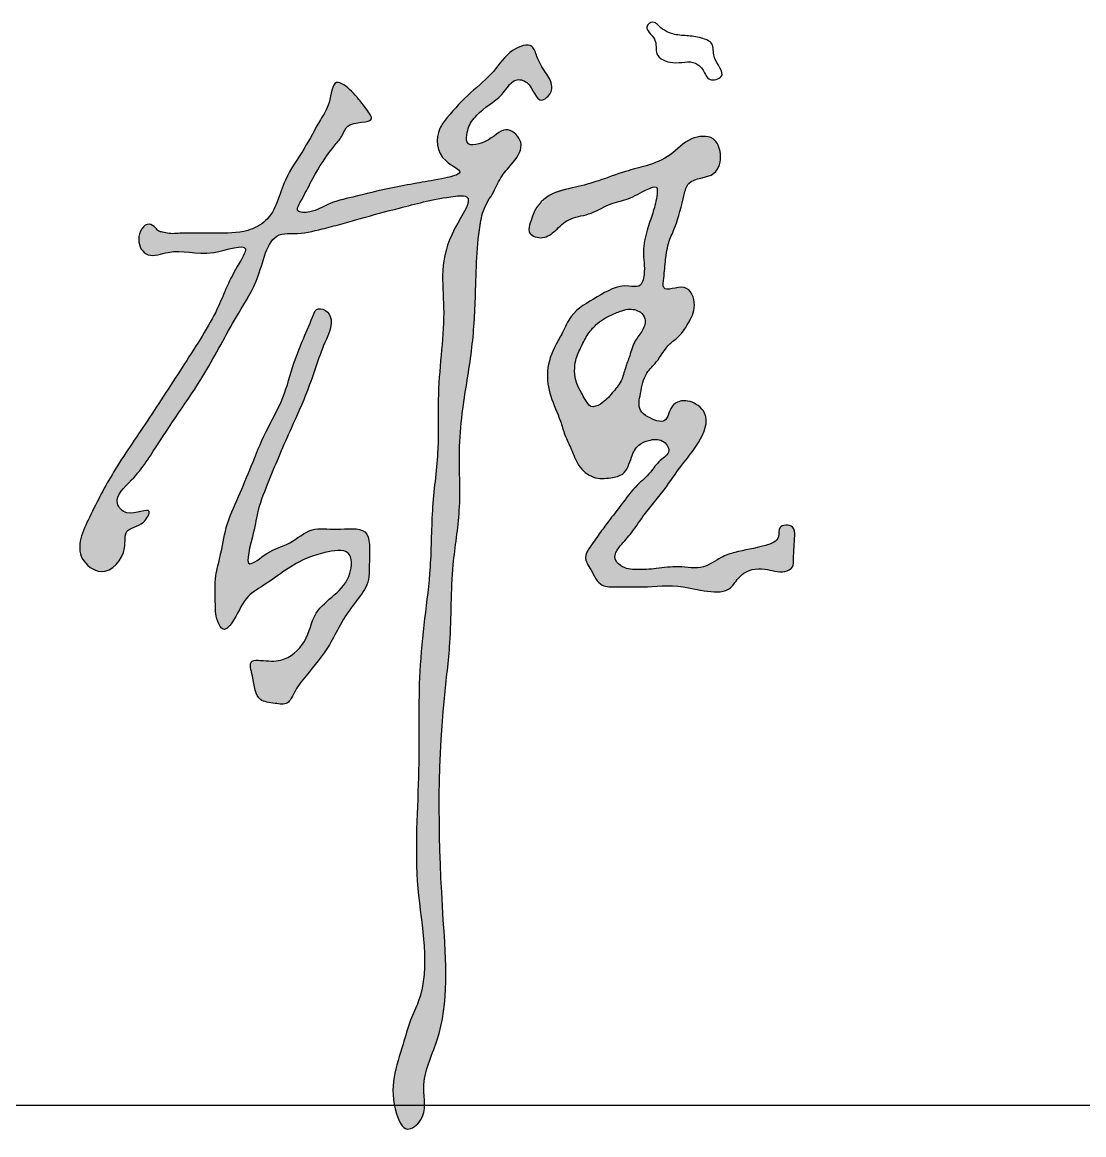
# Model space of a CAD drawing. Extents: x 174641 to 414490, y 73126 to 493158.
# Drawn here: x 256288 to 256998, y 274116 to 274860 of the extents above; entities that cross this region are included whole.
import ezdxf

# ---------------------------------------------------------------- set-up
doc = ezdxf.new("R2010")
doc.units = 0
doc.header["$LTSCALE"] = 1000
doc.header["$MEASUREMENT"] = 0
doc.layers.add('文字和字符', color=7, linetype='Continuous')

msp = doc.modelspace()

# ---------------------------------------------------------------- hatches: boundary and pattern name
at = {"layer": '文字和字符'}
h = msp.add_hatch(color=6, dxfattribs=at)
edge = h.paths.add_edge_path()
edge.add_spline(control_points=[(256396.23, 274719.11), (256396.47, 274719.11), (256420.97, 274719.22), (256436.33, 274718.76), (256457.68, 274729.2), (256461.72, 274754.15), (256477.02, 274774.33), (256486.04, 274792.81), (256494.68, 274805.1), (256495.75, 274824.69), (256510.7, 274812.54), (256515.6, 274805.65), (256526.9, 274791.24), (256505.86, 274794.89), (256502.81, 274783.95), (256493.48, 274773.6), (256483.65, 274758.25), (256477.48, 274745.18), (256469.92, 274732.41), (256483.83, 274732.85), (256493.24, 274739.52), (256512.57, 274743.85), (256531.61, 274748.83), (256552.56, 274752.44), (256565.18, 274754.75), (256587.03, 274759.03), (256565.11, 274768.58), (256564.35, 274785.82), (256575.36, 274800.2), (256587.36, 274812.77), (256604.26, 274826.29), (256612.34, 274840.74), (256629.52, 274847.3), (256632.78, 274834.97), (256637.61, 274827.19), (256643.77, 274818.33), (256641.13, 274810.78), (256632, 274804.89), (256629.54, 274820.32), (256616.55, 274822.91), (256609.12, 274809.44), (256596.58, 274803.09), (256587.84, 274793.14), (256585.63, 274786.26), (256584.35, 274775.5), (256602.17, 274780.51), (256611.79, 274792.3), (256625.38, 274779.04), (256617.29, 274766.47), (256608.5, 274757.74), (256603.49, 274745.73), (256596.92, 274736.59), (256591.99, 274713.36), (256591.94, 274681.91), (256589.58, 274639.79), (256583.11, 274606.34), (256579.7, 274570.7), (256582.41, 274535.69), (256574.62, 274492.26), (256575.74, 274450.16), (256565.47, 274371.36), (256567.19, 274283.29), (256575.12, 274193.75), (256553.33, 274151.99), (256560.22, 274128.99), (256544.38, 274116.37), (256531.49, 274144.44), (256540.51, 274167.13), (256547.22, 274192.03), (256562.85, 274224.08), (256548.36, 274283.1), (256554.81, 274355.61), (256552.62, 274416.11), (256557.21, 274461.19), (256562.09, 274497.72), (256561.68, 274535.73), (256567.44, 274574.26), (256565.23, 274618.39), (256573.44, 274669.76), (256565.09, 274707.55), (256592.96, 274745.61), (256564.08, 274742.2), (256543.7, 274736.54), (256518.43, 274730.1), (256501.46, 274724.98), (256486.85, 274721.36), (256474.02, 274718.2), (256452.9, 274719.85), (256448.23, 274688.89), (256430.1, 274662.09), (256410.16, 274622.21), (256383.29, 274585.69), (256366.27, 274557.24), (256348, 274541.53), (256358.98, 274528.15), (256377.22, 274538.01), (256368.91, 274522.57), (256355.82, 274522.22), (256359.1, 274504.04), (256343.62, 274487.44), (256321.64, 274504.24), (256334.73, 274532.49), (256349.65, 274561.12), (256373.36, 274594.85), (256395.91, 274630.54), (256419.24, 274665.74), (256426.84, 274689.27), (256443.71, 274714.75), (256409.06, 274701.31), (256392.64, 274710.12), (256372.16, 274701.32), (256363.27, 274714.38), (256370.86, 274727.6), (256377.41, 274723.19), (256379.4, 274720.1), (256383.06, 274719.78), (256387.57, 274718.07), (256396.12, 274719.11), (256396.23, 274719.11)], knot_values=[0, 0, 0, 0, 30.010681, 59.710914, 78.593199, 120.407305, 154.524141, 185.004149, 203.061643, 222.774317, 238.80713, 258.455944, 270.333782, 293.330836, 302.766156, 314.154011, 351.592667, 373.783884, 384.727657, 395.744414, 413.857163, 437.957453, 474.261753, 498.637383, 521.996218, 540.039757, 556.440551, 586.981856, 599.46137, 631.292047, 659.861277, 686.798362, 704.454635, 714.77327, 731.806988, 745.746399, 755.60273, 762.331918, 783.607358, 794.2488, 808.935268, 839.224822, 854.000646, 861.29652, 870.524529, 890.282084, 910.927322, 927.245681, 946.958313, 963.356978, 980.390735, 1000.003082, 1009.515457, 1078.314372, 1130.678307, 1184.843128, 1219.935368, 1279.461792, 1329.992924, 1402.614913, 1454.086505, 1659.988392, 1772.185683, 1817.246483, 1847.677046, 1862.240127, 1879.608782, 1944.488332, 1967.79145, 1986.349178, 2091.415626, 2201.453187, 2292.790848, 2342.000053, 2390.03078, 2446.006624, 2499.916829, 2551.206876, 2630.928051, 2705.368541, 2736.511304, 2751.139397, 2799.882761, 2838.437816, 2856.100871, 2874.060326, 2900.839764, 2911.90203, 2956.44123, 2995.684828, 3055.617738, 3138.927419, 3179.415616, 3204.798199, 3217.112426, 3237.828089, 3249.032304, 3266.585733, 3281.97368, 3312.759311, 3333.895438, 3372.534497, 3420.293911, 3476.863372, 3540.284988, 3599.822241, 3643.146119, 3661.15915, 3690.737213, 3733.200125, 3751.837118, 3768.448916, 3785.656639, 3792.541545, 3796.752385, 3800.355287, 3806.580356, 3819.839144, 3819.839144, 3819.839144, 3819.839144], degree=3, periodic=0)
h = msp.add_hatch(color=6, dxfattribs=at)
edge = h.paths.add_edge_path()
edge.add_spline(control_points=[(256629.58, 274730.5), (256629.64, 274730.69), (256640.96, 274748.92), (256657.42, 274748.72), (256674.78, 274754.29), (256690.07, 274760.26), (256706.63, 274763.97), (256722.52, 274770.31), (256733.18, 274783.33), (256751.01, 274785.08), (256756.76, 274771.38), (256752.55, 274754.82), (256734.02, 274756.79), (256729.52, 274739.59), (256726.76, 274726.82), (256720.19, 274713.1), (256718.22, 274701.08), (256717.78, 274691.76), (256715.55, 274678.18), (256733.47, 274687.49), (256739.86, 274670.13), (256733.95, 274659.06), (256728.22, 274650.08), (256718.79, 274643.84), (256714.01, 274633.92), (256704.11, 274624.79), (256702.02, 274613.29), (256699.56, 274601.14), (256707.66, 274595.27), (256719.75, 274590.26), (256720.95, 274603.39), (256730.35, 274608.42), (256739.32, 274605.38), (256748.44, 274595.56), (256741.27, 274578.09), (256728.78, 274564.08), (256717.37, 274546.39), (256704.73, 274532.19), (256695.7, 274518.13), (256688.23, 274510.57), (256682.99, 274502.24), (256689.36, 274494.81), (256699.92, 274493.74), (256712.89, 274494.81), (256727.54, 274497.01), (256743.31, 274493.61), (256754.31, 274502.24), (256768.45, 274507.11), (256780.9, 274508.37), (256795.59, 274513.77), (256792.9, 274524.2), (256804.62, 274524.49), (256804.92, 274516.07), (256804.36, 274509.14), (256803.95, 274502.34), (256804.11, 274495.3), (256795.51, 274491.1), (256786.63, 274495.05), (256775.05, 274494.74), (256767.33, 274489.8), (256758.74, 274474.65), (256730.68, 274485.4), (256706.35, 274482.1), (256688.68, 274482.82), (256674.01, 274482.22), (256669.47, 274493.14), (256662.96, 274502.65), (256669.87, 274511.75), (256675.29, 274519.76), (256682.02, 274528.57), (256689.8, 274538.77), (256698.04, 274549.83), (256708.43, 274558.44), (256713.62, 274566.98), (256723.23, 274572.68), (256716.39, 274582.1), (256707.77, 274581), (256699.46, 274577.7), (256694.99, 274568.63), (256692.3, 274557.53), (256680.77, 274555.12), (256669.59, 274554.47), (256659.49, 274563.24), (256655.85, 274574.41), (256650.96, 274583.89), (256647.71, 274596.16), (256641.03, 274609.43), (256638.13, 274627.46), (256643.31, 274641.99), (256650.27, 274653.21), (256655.78, 274667.09), (256673.19, 274676.23), (256687.78, 274685.7), (256702.12, 274682.01), (256705.35, 274694.55), (256702.53, 274706.29), (256705.72, 274720.29), (256710.08, 274732.67), (256712.34, 274740.74), (256713.62, 274751.6), (256702.59, 274746.79), (256694.68, 274741.68), (256679.8, 274738.81), (256668.08, 274730.85), (256653.7, 274729.8), (256645.42, 274720.88), (256637.43, 274714.9), (256623.71, 274716.93), (256629.54, 274730.38), (256629.58, 274730.5)], knot_values=[0, 0, 0, 0, 24.512001, 49.882294, 72.277412, 98.738469, 118.409447, 143.109669, 167.776883, 187.618262, 203.042037, 222.126752, 247.275306, 258.48372, 289.86628, 303.795246, 321.379231, 338.707377, 347.328395, 366.307106, 385.237264, 403.506228, 418.562709, 428.786369, 449.648574, 463.118664, 483.023077, 498.54091, 507.708607, 523.614939, 538.272825, 548.331434, 564.446663, 573.613544, 601.356343, 627.727416, 655.753502, 687.468657, 707.386499, 724.030195, 733.822997, 742.988374, 758.369859, 776.521682, 797.368312, 820.285411, 838.875384, 852.53501, 881.495768, 896.424896, 904.484831, 916.221913, 924.49056, 934.624145, 946.353648, 953.359124, 961.492881, 980.267656, 992.004738, 1008.557493, 1015.80342, 1061.650078, 1099.490071, 1123.473109, 1136.892554, 1154.792681, 1167.453766, 1180.555905, 1196.223819, 1209.542153, 1226.270416, 1249.735518, 1266.970627, 1281.05191, 1293.130439, 1303.91699, 1316.71909, 1326.731209, 1339.888064, 1357.279911, 1369.076666, 1385.0742, 1402.881823, 1419.32573, 1433.82478, 1447.087554, 1471.921893, 1495.500471, 1520.791964, 1533.894554, 1550.83807, 1581.024251, 1611.984954, 1621.45011, 1633.096343, 1654.387173, 1674.742462, 1691.115782, 1707.380906, 1715.678547, 1723.570803, 1743.940975, 1761.902668, 1783.344225, 1802.439161, 1818.418402, 1831.919163, 1844.453477, 1860.498716, 1860.498716, 1860.498716, 1860.498716], degree=3, periodic=0)
edge = h.paths.add_edge_path(flags=16)
edge.add_spline(control_points=[(256683.97, 274665.15), (256683.84, 274665.1), (256672.17, 274659.38), (256666.68, 274652.04), (256662.01, 274643.18), (256658.24, 274635.12), (256657.35, 274626.48), (256658.7, 274618.97), (256661.87, 274612.71), (256664.9, 274607.8), (256668.17, 274601.66), (256677.08, 274605.21), (256682.47, 274612.02), (256689.41, 274619.66), (256691.3, 274628.89), (256694.95, 274637.57), (256697.13, 274647.01), (256703.46, 274653.53), (256705.84, 274661.26), (256701.26, 274667.58), (256693.76, 274668.67), (256689.07, 274667.28), (256684.01, 274665.17), (256683.97, 274665.15)], knot_values=[0, 0, 0, 0, 17.49913, 30.768414, 43.809406, 57.820521, 67.761158, 79.395962, 89.172864, 96.402516, 104.532234, 113.624822, 128.719094, 142.570854, 155.091253, 167.081152, 182.063386, 194.044375, 204.792336, 212.007375, 223.839632, 231.821798, 237.531752, 237.531752, 237.531752, 237.531752], degree=3, periodic=0)
h = msp.add_hatch(color=6, dxfattribs=at)
edge = h.paths.add_edge_path()
edge.add_spline(control_points=[(256484.29, 274667.06), (256484.22, 274666.89), (256475.86, 274647.29), (256469.48, 274632.01), (256463.52, 274607.93), (256450.87, 274586.76), (256441.94, 274564.09), (256433.11, 274542.87), (256424.08, 274523.37), (256421.63, 274505.01), (256416.87, 274488.87), (256417.72, 274473.7), (256417.36, 274462.32), (256423.13, 274451.13), (256433.08, 274464.28), (256436.7, 274476.06), (256452, 274484.62), (256464.1, 274494), (256477.7, 274501.94), (256490.96, 274505.8), (256509.07, 274509.31), (256508.78, 274481.04), (256483.27, 274471.67), (256479.6, 274445.25), (256463.45, 274431.94), (256451.15, 274433.27), (256439.19, 274433.91), (256443.81, 274419.75), (256444, 274406.31), (256456.73, 274404.95), (256466.38, 274403.26), (256470.78, 274413.99), (256480.3, 274426.03), (256492.62, 274440.33), (256501.13, 274458.27), (256509.83, 274471.13), (256520.77, 274484.08), (256520.07, 274500.17), (256522.13, 274524.2), (256498.62, 274519.87), (256481.53, 274523.23), (256467.41, 274510.47), (256453.77, 274507.64), (256435.15, 274491.09), (256443.64, 274519.19), (256445.77, 274535), (256455.52, 274559.42), (256466.52, 274585.33), (256480.73, 274615.86), (256487.7, 274640.66), (256497.2, 274659.54), (256491.2, 274669.91), (256484.31, 274667.12), (256484.29, 274667.06)], knot_values=[0, 0, 0, 0, 24.542793, 52.435959, 85.650583, 121.512598, 155.916917, 186.540407, 217.474406, 244.606868, 263.102829, 287.388558, 305.597528, 314.527085, 327.332873, 353.193682, 372.630675, 395.352625, 418.617204, 435.772151, 457.249665, 475.959444, 524.49024, 552.742939, 580.507685, 599.437854, 607.362997, 621.159879, 644.090151, 657.95728, 669.398503, 679.892715, 700.008206, 736.031643, 756.664286, 782.242284, 801.590045, 823.390719, 851.090423, 877.54929, 900.135028, 924.011869, 947.574779, 965.855715, 994.232281, 1016.328926, 1045.309406, 1098.032674, 1136.336698, 1183.774373, 1208.195694, 1217.866995, 1225.149506, 1225.149506, 1225.149506, 1225.149506], degree=3, periodic=0)

# ---------------------------------------------------------------- linework, layer by layer
msp.add_line((249757.76, 274136.04), (257757.76, 274136.04))
at = {"layer": '文字和字符', "color": 6}
for points, start_tangent, end_tangent in [([(256713.07, 274858.46), (256723.23, 274852.21), (256732.61, 274851.04), (256742.38, 274849.48), (256749.42, 274845.57), (256750.98, 274836.98), (256755.67, 274823.7), (256748.24, 274821.74), (256743.55, 274827.99), (256738.47, 274832.68), (256723.23, 274833.07), (256712.67, 274838.93), (256711.11, 274848.7), (256706.03, 274857.29), (256709.94, 274860.02), (256713.07, 274858.46)], (0.676765, -0.736199), (0.676765, -0.736199)), ([(256396.23, 274719.11), (256417.86, 274719.11), (256439.18, 274720.9), (256451.13, 274727.42), (256464.38, 274754.48), (256476.92, 274775.63), (256487.73, 274794.75), (256493.55, 274806.39), (256498.54, 274819.69), (256508.52, 274813.87), (256517.67, 274803.06), (256521.83, 274795.58), (256506.03, 274790.6), (256502.56, 274784.75), (256497.71, 274778.13), (256482.74, 274755.68), (256475.25, 274741.55), (256472.76, 274734.07), (256480.65, 274733.25), (256492.72, 274738.23), (256509.36, 274743.21), (256534.83, 274749.19), (256552.1, 274752.39), (256568.65, 274755.45), (256580.89, 274759.84), (256571.74, 274767.32), (256567.58, 274788.93), (256572.57, 274796.41), (256588.38, 274813.04), (256603.35, 274827.17), (256616.66, 274841.3), (256629.14, 274843.8), (256632.46, 274837.15), (256638.29, 274826.34), (256642.45, 274817.2), (256639.95, 274810.55), (256635.79, 274808.05), (256625.81, 274819.69), (256618.32, 274821.35), (256610.84, 274813.87), (256594.2, 274799.74), (256587.55, 274791.43), (256585.88, 274786.44), (256585.88, 274779.79), (256600.02, 274781.45), (256613.33, 274788.1), (256621.65, 274779.79), (256616.66, 274766.49), (256609.17, 274757.34), (256603.35, 274746.54), (256596.7, 274734.07), (256595.03, 274727.42), (256591.42, 274677.97), (256588.77, 274640.33), (256582.99, 274601.73), (256580.8, 274576.53), (256580.61, 274533.63), (256576.58, 274497.44), (256574.28, 274445.16), (256570.64, 274408.24), (256569.92, 274259.86), (256565.55, 274179.12), (256556.81, 274147.85), (256554.63, 274126.03), (256545.9, 274120.21), (256538.62, 274130.39), (256542.99, 274176.94), (256548.08, 274192.94), (256553.17, 274205.31), (256552.93, 274281.03), (256553.41, 274360.32), (256554.22, 274426.14), (256557.43, 274461.46), (256561.07, 274495.88), (256562.77, 274536.18), (256566.22, 274574.88), (256566.61, 274611.84), (256570.14, 274669.18), (256577.67, 274722.29), (256585.4, 274743.36), (256574.86, 274743.36), (256540.55, 274735.81), (256513.72, 274728.62), (256501.48, 274725.1), (256488.95, 274721.88), (256469.9, 274718.77), (256461.94, 274718.42), (256446.15, 274690.47), (256432.97, 274665.45), (256411.79, 274627.81), (256378.83, 274577.63), (256361.57, 274554.11), (256352.15, 274538.42), (256358.43, 274532.15), (256373.34, 274532.94), (256369.41, 274525.88), (256358.43, 274519.61), (256356.86, 274508.63), (256341.17, 274492.95), (256328.61, 274501.57), (256333.32, 274529.01), (256349.54, 274559.37), (256371.97, 274593.41), (256396.88, 274631.74), (256418.85, 274668.59), (256432.19, 274696.82), (256437.68, 274708.58), (256416.49, 274706.23), (256385.89, 274706.23), (256372.55, 274704.66), (256366.28, 274714.85), (256373.34, 274725.05), (256377.62, 274722.54), (256379.77, 274720.4), (256382.29, 274719.77), (256386.68, 274718.84), (256396.23, 274719.11)], (1, 0), (1, 0)), ([(256629.58, 274730.5), (256640.77, 274744.17), (256658.18, 274749.76), (256673.72, 274754.11), (256691.75, 274760.32), (256705.43, 274764.05), (256721.59, 274771.51), (256735.89, 274782.07), (256750.19, 274782.07), (256755.16, 274772.13), (256750.81, 274759.08), (256734.02, 274752.25), (256730.91, 274744.79), (256724.7, 274723.05), (256720.97, 274713.73), (256718.48, 274701.3), (256717.24, 274688.88), (256717.24, 274682.66), (256730.91, 274682.66), (256737.75, 274670.86), (256733.4, 274658.43), (256726.93, 274649.72), (256721.29, 274644.98), (256712.26, 274632.96), (256706.05, 274625.51), (256701.7, 274611.84), (256701.7, 274600.66), (256706.67, 274596.31), (256717.86, 274593.82), (256722.83, 274603.14), (256729.05, 274606.87), (256740.24, 274603.76), (256744.59, 274598.79), (256740.56, 274579.21), (256729.28, 274563.91), (256717.51, 274547.5), (256703.37, 274529.55), (256694.95, 274517.92), (256687.27, 274508.71), (256684.58, 274502.19), (256688.42, 274496.81), (256699.18, 274494.13), (256712.23, 274494.89), (256727.21, 274496.04), (256743.73, 274496.04), (256755.63, 274502.19), (256764.85, 274505.64), (256785.21, 274510.25), (256794.04, 274516.39), (256794.81, 274522.14), (256803.26, 274522.53), (256804.8, 274516.77), (256804.41, 274509.48), (256804.03, 274501.03), (256803.26, 274496.04), (256798.27, 274492.97), (256784.82, 274494.51), (256776.37, 274494.13), (256766.39, 274487.6), (256763.32, 274483.38), (256730.29, 274482.61), (256703.02, 274482.61), (256685.73, 274482.61), (256676.13, 274483.76), (256668.45, 274494.13), (256664.99, 274502.57), (256669.22, 274511.01), (256675.75, 274520.23), (256681.51, 274527.9), (256688.81, 274537.5), (256699.56, 274550.55), (256708.36, 274559.31), (256714.92, 274567.05), (256720.68, 274573.58), (256716.46, 274580.1), (256707.24, 274580.49), (256700.71, 274577.42), (256695.72, 274569.36), (256689.96, 274558.22), (256681.89, 274555.54), (256670.37, 274555.92), (256660.38, 274563.98), (256655.39, 274574.73), (256651.19, 274584.3), (256648.21, 274593.38), (256641.77, 274610.07), (256639.59, 274626.93), (256645.03, 274644.32), (256649.59, 274652.59), (256655.37, 274663.35), (256672.78, 274676.4), (256693.85, 274683.72), (256700.67, 274683.72), (256704.08, 274691.39), (256703.66, 274706.73), (256706.25, 274721.16), (256709.86, 274732.4), (256712.61, 274743.79), (256712.18, 274749.76), (256706.64, 274748.48), (256693.42, 274742.09), (256681.06, 274738.25), (256666.99, 274731.86), (256653.78, 274728.03), (256644.82, 274720.79), (256636.3, 274716.1), (256627.77, 274719.08), (256629.58, 274730.5)], (0.284283, 0.95874), (0.284283, 0.95874)), ([(256484.29, 274667.06), (256477.37, 274650.79), (256470.04, 274632.07), (256462.71, 274609.28), (256451.31, 274586.09), (256441.54, 274563.3), (256432.99, 274542.96), (256424.85, 274522.21), (256420.77, 274503.08), (256417.92, 274490.06), (256417.52, 274472.57), (256419.14, 274459.55), (256422.81, 274454.26), (256429.73, 274460.36), (256439.5, 274476.23), (256450.9, 274484.37), (256464.34, 274493.72), (256479, 274501.86), (256490.81, 274505.53), (256506.28, 274505.12), (256507.5, 274491.69), (256484.97, 274464.94), (256477.02, 274446.2), (256461.39, 274433.7), (256447.75, 274433.42), (256442.07, 274432.85), (256442.35, 274422.91), (256447.75, 274407.3), (256457.41, 274404.74), (256465.65, 274405.02), (256469.91, 274411.27), (256478.15, 274423.2), (256493.78, 274443.93), (256500.88, 274456.99), (256511.11, 274472.32), (256518.79, 274483.96), (256520.49, 274499.58), (256517.44, 274519.31), (256498.46, 274521.12), (256482.19, 274520.67), (256467.28, 274512.08), (256451.91, 274504.86), (256440.61, 274498.08), (256442.87, 274518.41), (256446.22, 274533.97), (256453.27, 274553.64), (256468.18, 274588.58), (256479.12, 274613.93), (256490.82, 274646.05), (256494.34, 274663.29), (256489.41, 274668.22), (256484.29, 274667.06)], (-0.394162, -0.919041), (-0.394162, -0.919041)), ([(256683.97, 274665.15), (256673.09, 274658.78), (256666.71, 274651.66), (256662.21, 274643.41), (256658.46, 274634.03), (256657.71, 274626.91), (256659.21, 274618.66), (256662.21, 274612.28), (256664.84, 274607.78), (256668.59, 274603.29), (256674.97, 274604.78), (256682.85, 274612.28), (256688.77, 274620.32), (256691.6, 274628.88), (256694.48, 274637.03), (256698.23, 274647.16), (256703.11, 274654.28), (256704.62, 274661.88), (256701.64, 274666.13), (256693.35, 274668.15), (256687.79, 274666.69), (256683.97, 274665.15)], (-0.928724, -0.370772), (-0.928724, -0.370772))]:
    msp.add_spline(points, degree=3, dxfattribs=dict(at, start_tangent=start_tangent, end_tangent=end_tangent))

doc.saveas('drawing.dxf')
